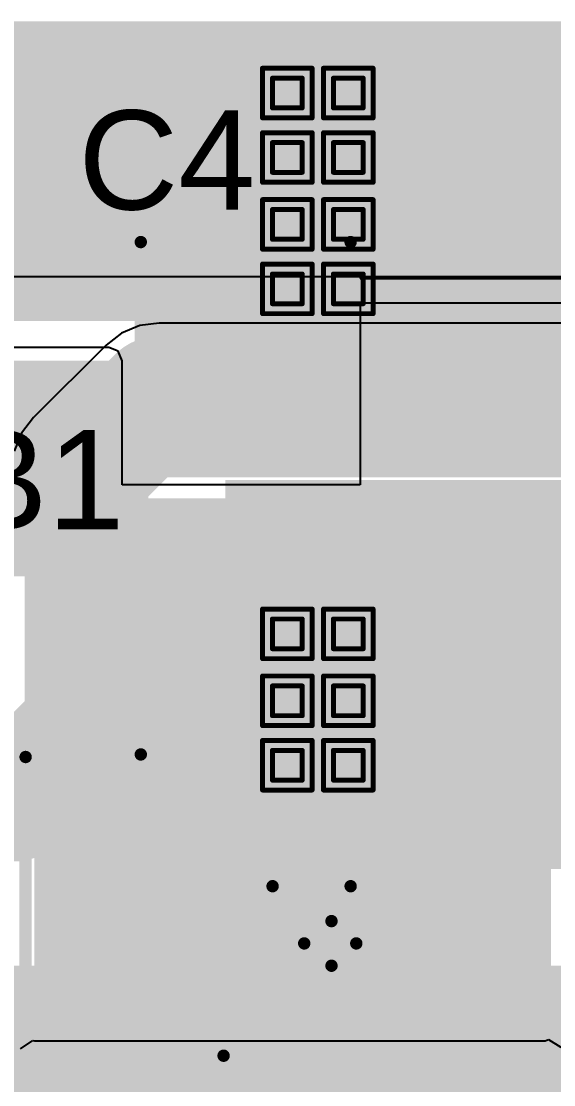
# Model space of a CAD drawing. Header units: inches. Extents: x -0.3 to 9.9, y -0.4 to 5.
# Drawn here: x 1.7877 to 2.0025, y 2.3439 to 2.7729 of the extents above; entities that cross this region are included whole.
import ezdxf

# ---------------------------------------------------------------- set-up
doc = ezdxf.new("R2010")
doc.units = ezdxf.units.IN
doc.header["$MEASUREMENT"] = 0
for name, color, linetype in [('Board Outline', 216, 'Continuous'), ('Bottom Layer', 5, 'Continuous'), ('Bottom Solder', 6, 'Continuous'), ('Drill Drawing', 1, 'Continuous'), ('Top Layer', 1, 'Continuous'), ('Top Overlay', 2, 'Continuous'), ('Top Paste', 8, 'Continuous'), ('Top Solder', 216, 'Continuous'), ('Via Holes', 16, 'Continuous')]:
    doc.layers.add(name, color=color, linetype=linetype)
doc.styles.add('Arial', font='', dxfattribs={"height": 0.2})
doc.styles.get('Arial').set_extended_font_data('Arial')

# ---------------------------------------------------------------- blocks, each defined once
blk = doc.blocks.new('SMA_40')
at = {"layer": 'Top Layer'}
for points in [[(-0.12795, 0.03346), (-0.02953, 0.03346), (-0.02953, -0.03346), (-0.12795, -0.03346)], [(0.02953, 0.03346), (0.12795, 0.03346), (0.12795, -0.03346), (0.02953, -0.03346)]]:
    blk.add_hatch(color=1, dxfattribs=at).paths.add_polyline_path(points)
at = {"layer": 'Top Overlay'}
for points in [[(-0.175, -0.05597), (-0.12906, -0.05597), (-0.12906, 0.05598), (-0.175, 0.05598)], [(-0.12992, 0.03638), (-0.1022, 0.03638), (-0.1022, 0.05598), (-0.12992, 0.05598)], [(-0.12992, -0.05598), (-0.1022, -0.05598), (-0.1022, -0.03638), (-0.12992, -0.03638)]]:
    blk.add_hatch(color=2, dxfattribs=at).paths.add_polyline_path(points)
at = {"layer": 'Top Paste'}
for points in [[(-0.12795, 0.03346), (-0.02953, 0.03346), (-0.02953, -0.03346), (-0.12795, -0.03346)], [(0.02953, 0.03346), (0.12795, 0.03346), (0.12795, -0.03346), (0.02953, -0.03346)]]:
    blk.add_hatch(color=8, dxfattribs=at).paths.add_polyline_path(points)
at = {"layer": 'Top Solder'}
for points in [[(-0.13195, 0.03746), (-0.02553, 0.03746), (-0.02553, -0.03746), (-0.13195, -0.03746)], [(0.02553, 0.03746), (0.13195, 0.03746), (0.13195, -0.03746), (0.02553, -0.03746)]]:
    blk.add_hatch(color=216, dxfattribs=at).paths.add_polyline_path(points)
at = {"layer": 'Top Overlay', "const_width": 0.005}
for points in [[(-0.10465, 0.05345), (0.08115, 0.05345)], [(0.08115, 0.05345), (0.08115, 0.03985)], [(0.08115, -0.03985), (0.08115, -0.05345)], [(-0.10465, -0.05345), (0.08115, -0.05345)]]:
    blk.add_lwpolyline(points, dxfattribs=at)
at = {"layer": 'Top Overlay', "const_width": 0.0025}
for points in [[(-0.1059, 0.05345, 1), (-0.1034, 0.05345, 1)], [(0.0799, 0.05345, 1), (0.0824, 0.05345, 1)], [(0.0799, 0.05345, 1), (0.0824, 0.05345, 1)], [(0.0799, 0.03985, 1), (0.0824, 0.03985, 1)], [(0.0799, -0.03985, 1), (0.0824, -0.03985, 1)], [(-0.1059, -0.05345, 1), (-0.1034, -0.05345, 1)], [(0.0799, -0.05345, 1), (0.0824, -0.05345, 1)], [(0.0799, -0.05345, 1), (0.0824, -0.05345, 1)]]:
    blk.add_lwpolyline(points, format="xyb", close=True, dxfattribs=at)
blk = doc.blocks.new('C____D_211')
at = {"layer": 'Top Layer'}
for points in [[(-0.16732, 0.05709), (-0.07283, 0.05709), (-0.07283, -0.05709), (-0.16732, -0.05709)], [(0.07283, 0.05709), (0.16732, 0.05709), (0.16732, -0.05709), (0.07283, -0.05709)]]:
    blk.add_hatch(color=1, dxfattribs=at).paths.add_polyline_path(points)
at = {"layer": 'Top Paste'}
for points in [[(-0.16732, 0.05709), (-0.07283, 0.05709), (-0.07283, -0.05709), (-0.16732, -0.05709)], [(0.07283, 0.05709), (0.16732, 0.05709), (0.16732, -0.05709), (0.07283, -0.05709)]]:
    blk.add_hatch(color=8, dxfattribs=at).paths.add_polyline_path(points)
at = {"layer": 'Top Solder'}
for points in [[(-0.17132, 0.06109), (-0.06883, 0.06109), (-0.06883, -0.06109), (-0.17132, -0.06109)], [(0.06883, 0.06109), (0.17132, 0.06109), (0.17132, -0.06109), (0.06883, -0.06109)]]:
    blk.add_hatch(color=216, dxfattribs=at).paths.add_polyline_path(points)
at = {"layer": 'Top Overlay', "const_width": 0.005}
for points in [[(-0.177, 0.099), (-0.177, 0.07)], [(-0.16, 0.084), (-0.193, 0.084)], [(-0.1437, 0.08465), (-0.1437, 0.0673)], [(0.1437, 0.08465), (-0.1437, 0.08465)], [(0.1437, 0.08465), (0.1437, 0.0673)], [(-0.1437, -0.0673), (-0.1437, -0.08465)], [(0.1437, -0.0673), (0.1437, -0.08465)], [(0.1437, -0.08465), (-0.1437, -0.08465)]]:
    blk.add_lwpolyline(points, dxfattribs=at)
at = {"layer": 'Top Overlay', "const_width": 0.0025}
for points in [[(-0.17825, 0.099, 1), (-0.17575, 0.099, 1)], [(-0.19425, 0.084, 1), (-0.19175, 0.084, 1)], [(-0.16125, 0.084, 1), (-0.15875, 0.084, 1)], [(-0.14495, 0.08465, 1), (-0.14245, 0.08465, 1)], [(-0.14495, 0.08465, 1), (-0.14245, 0.08465, 1)], [(0.14245, 0.08465, 1), (0.14495, 0.08465, 1)], [(0.14245, 0.08465, 1), (0.14495, 0.08465, 1)], [(-0.17825, 0.07, 1), (-0.17575, 0.07, 1)], [(-0.14495, 0.0673, 1), (-0.14245, 0.0673, 1)], [(0.14245, 0.0673, 1), (0.14495, 0.0673, 1)], [(-0.14495, -0.0673, 1), (-0.14245, -0.0673, 1)], [(0.14245, -0.0673, 1), (0.14495, -0.0673, 1)], [(-0.14495, -0.08465, 1), (-0.14245, -0.08465, 1)], [(-0.14495, -0.08465, 1), (-0.14245, -0.08465, 1)], [(0.14245, -0.08465, 1), (0.14495, -0.08465, 1)], [(0.14245, -0.08465, 1), (0.14495, -0.08465, 1)]]:
    blk.add_lwpolyline(points, format="xyb", close=True, dxfattribs=at)
blk = doc.blocks.new('20SVPF120M_213')
at = {"layer": 'Top Layer'}
for points in [[(-0.17913, 0.0315), (-0.04134, 0.0315), (-0.04134, -0.0315), (-0.17913, -0.0315)], [(0.04134, 0.0315), (0.17913, 0.0315), (0.17913, -0.0315), (0.04134, -0.0315)]]:
    blk.add_hatch(color=1, dxfattribs=at).paths.add_polyline_path(points)
at = {"layer": 'Top Paste'}
for points in [[(-0.17913, 0.0315), (-0.04134, 0.0315), (-0.04134, -0.0315), (-0.17913, -0.0315)], [(0.04134, 0.0315), (0.17913, 0.0315), (0.17913, -0.0315), (0.04134, -0.0315)]]:
    blk.add_hatch(color=8, dxfattribs=at).paths.add_polyline_path(points)
at = {"layer": 'Top Solder'}
for points in [[(-0.18313, 0.0355), (-0.03734, 0.0355), (-0.03734, -0.0355), (-0.18313, -0.0355)], [(0.03734, 0.0355), (0.18313, 0.0355), (0.18313, -0.0355), (0.03734, -0.0355)]]:
    blk.add_hatch(color=216, dxfattribs=at).paths.add_polyline_path(points)
at = {"layer": 'Top Overlay', "const_width": 0.005}
for points in [[(-0.07677, 0.12992), (-0.12992, 0.07677)], [(-0.07677, 0.12992), (0.12992, 0.12992)], [(0.12992, 0.12992), (0.12992, 0.04528)], [(-0.12992, 0.07677), (-0.12992, 0.04528)], [(-0.153, 0.064), (-0.153, 0.043)], [(-0.162, 0.053), (-0.144, 0.053)], [(-0.12992, -0.04528), (-0.12992, -0.07677)], [(0.12992, -0.04528), (0.12992, -0.12992)], [(-0.12992, -0.07677), (-0.07677, -0.12992)], [(-0.07677, -0.12992), (0.12992, -0.12992)]]:
    blk.add_lwpolyline(points, dxfattribs=at)
at = {"layer": 'Top Overlay', "const_width": 0.0025}
for points in [[(-0.07802, 0.12992, 1), (-0.07552, 0.12992, 1)], [(-0.07802, 0.12992, 1), (-0.07552, 0.12992, 1)], [(0.12867, 0.12992, 1), (0.13117, 0.12992, 1)], [(0.12867, 0.12992, 1), (0.13117, 0.12992, 1)], [(-0.13117, 0.07677, 1), (-0.12867, 0.07677, 1)], [(-0.13117, 0.07677, 1), (-0.12867, 0.07677, 1)], [(-0.15425, 0.064, 1), (-0.15175, 0.064, 1)], [(-0.16325, 0.053, 1), (-0.16075, 0.053, 1)], [(-0.14525, 0.053, 1), (-0.14275, 0.053, 1)], [(-0.13117, 0.04528, 1), (-0.12867, 0.04528, 1)], [(0.12867, 0.04528, 1), (0.13117, 0.04528, 1)], [(-0.15425, 0.043, 1), (-0.15175, 0.043, 1)], [(-0.13117, -0.04528, 1), (-0.12867, -0.04528, 1)], [(0.12867, -0.04528, 1), (0.13117, -0.04528, 1)], [(-0.13117, -0.07677, 1), (-0.12867, -0.07677, 1)], [(-0.13117, -0.07677, 1), (-0.12867, -0.07677, 1)], [(-0.07802, -0.12992, 1), (-0.07552, -0.12992, 1)], [(-0.07802, -0.12992, 1), (-0.07552, -0.12992, 1)], [(0.12867, -0.12992, 1), (0.13117, -0.12992, 1)], [(0.12867, -0.12992, 1), (0.13117, -0.12992, 1)]]:
    blk.add_lwpolyline(points, format="xyb", close=True, dxfattribs=at)

msp = doc.modelspace()

# ---------------------------------------------------------------- hatches: boundary and pattern name
at = {"layer": 'Bottom Layer'}
for points in [[(1.571, 2.652), (2.375, 2.652), (2.375, 2.76295), (1.571, 2.76295)], [(1.627, 2.65405), (2.083, 2.65405), (2.083, 2.722), (1.627, 2.722)], [(1.87, 2.52295), (2.40668, 2.52295), (2.40668, 2.58795), (1.87, 2.58795)], [(1.87, 2.431), (2.40668, 2.431), (2.40668, 2.55495), (1.87, 2.55495)], [(1.621, 2.336), (2.157, 2.336), (2.157, 2.392), (1.621, 2.392)]]:
    msp.add_hatch(color=5, dxfattribs=at).paths.add_polyline_path(points)
h = msp.add_hatch(color=5, dxfattribs=at)
edge = h.paths.add_edge_path()
edge.add_arc((1.895, 2.744), 0.01181, 0, 360)
h = msp.add_hatch(color=5, dxfattribs=at)
edge = h.paths.add_edge_path()
edge.add_arc((1.9196, 2.744), 0.01181, 0, 360)
h = msp.add_hatch(color=5, dxfattribs=at)
edge = h.paths.add_edge_path()
edge.add_arc((1.895, 2.718), 0.01181, 0, 360)
h = msp.add_hatch(color=5, dxfattribs=at)
edge = h.paths.add_edge_path()
edge.add_arc((1.9196, 2.718), 0.01181, 0, 360)
h = msp.add_hatch(color=5, dxfattribs=at)
edge = h.paths.add_edge_path()
edge.add_arc((1.895, 2.691), 0.01181, 0, 360)
h = msp.add_hatch(color=5, dxfattribs=at)
edge = h.paths.add_edge_path()
edge.add_arc((1.9196, 2.691), 0.01181, 0, 360)
h = msp.add_hatch(color=5, dxfattribs=at)
edge = h.paths.add_edge_path()
edge.add_arc((1.895, 2.665), 0.01181, 0, 360)
h = msp.add_hatch(color=5, dxfattribs=at)
edge = h.paths.add_edge_path()
edge.add_arc((1.9196, 2.665), 0.01181, 0, 360)
h = msp.add_hatch(color=5, dxfattribs=at)
edge = h.paths.add_edge_path()
edge.add_arc((1.895, 2.52582), 0.01181, 0, 360)
h = msp.add_hatch(color=5, dxfattribs=at)
edge = h.paths.add_edge_path()
edge.add_arc((1.9196, 2.52582), 0.01181, 0, 360)
h = msp.add_hatch(color=5, dxfattribs=at)
edge = h.paths.add_edge_path()
edge.add_arc((1.895, 2.49882), 0.01181, 0, 360)
h = msp.add_hatch(color=5, dxfattribs=at)
edge = h.paths.add_edge_path()
edge.add_arc((1.9196, 2.49882), 0.01181, 0, 360)
h = msp.add_hatch(color=5, dxfattribs=at)
edge = h.paths.add_edge_path()
edge.add_arc((1.895, 2.47282), 0.01181, 0, 360)
h = msp.add_hatch(color=5, dxfattribs=at)
edge = h.paths.add_edge_path()
edge.add_arc((1.9196, 2.47282), 0.01181, 0, 360)
at = {"layer": 'Bottom Solder'}
h = msp.add_hatch(color=6, dxfattribs=at)
edge = h.paths.add_edge_path()
edge.add_arc((1.895, 2.744), 0.00591, 0, 360)
h = msp.add_hatch(color=6, dxfattribs=at)
edge = h.paths.add_edge_path()
edge.add_arc((1.9196, 2.744), 0.00591, 0, 360)
h = msp.add_hatch(color=6, dxfattribs=at)
edge = h.paths.add_edge_path()
edge.add_arc((1.895, 2.718), 0.00591, 0, 360)
h = msp.add_hatch(color=6, dxfattribs=at)
edge = h.paths.add_edge_path()
edge.add_arc((1.9196, 2.718), 0.00591, 0, 360)
h = msp.add_hatch(color=6, dxfattribs=at)
edge = h.paths.add_edge_path()
edge.add_arc((1.895, 2.691), 0.00591, 0, 360)
h = msp.add_hatch(color=6, dxfattribs=at)
edge = h.paths.add_edge_path()
edge.add_arc((1.9196, 2.691), 0.00591, 0, 360)
h = msp.add_hatch(color=6, dxfattribs=at)
edge = h.paths.add_edge_path()
edge.add_arc((1.895, 2.665), 0.00591, 0, 360)
h = msp.add_hatch(color=6, dxfattribs=at)
edge = h.paths.add_edge_path()
edge.add_arc((1.9196, 2.665), 0.00591, 0, 360)
h = msp.add_hatch(color=6, dxfattribs=at)
edge = h.paths.add_edge_path()
edge.add_arc((1.895, 2.52582), 0.00591, 0, 360)
h = msp.add_hatch(color=6, dxfattribs=at)
edge = h.paths.add_edge_path()
edge.add_arc((1.9196, 2.52582), 0.00591, 0, 360)
h = msp.add_hatch(color=6, dxfattribs=at)
edge = h.paths.add_edge_path()
edge.add_arc((1.895, 2.49882), 0.00591, 0, 360)
h = msp.add_hatch(color=6, dxfattribs=at)
edge = h.paths.add_edge_path()
edge.add_arc((1.9196, 2.49882), 0.00591, 0, 360)
h = msp.add_hatch(color=6, dxfattribs=at)
edge = h.paths.add_edge_path()
edge.add_arc((1.895, 2.47282), 0.00591, 0, 360)
h = msp.add_hatch(color=6, dxfattribs=at)
edge = h.paths.add_edge_path()
edge.add_arc((1.9196, 2.47282), 0.00591, 0, 360)
at = {"layer": 'Top Layer'}
for points in [[(0.15397, 2.69695), (1.85, 2.69695), (1.85, 2.75995), (0.15397, 2.75995)], [(1.834, 2.58895), (2.082, 2.58895), (2.082, 2.75995), (1.834, 2.75995)], [(1, 2.652), (1.849, 2.652), (1.849, 2.70995), (1, 2.70995)], [(1.66, 2.549), (1.823, 2.549), (1.823, 2.636), (1.66, 2.636)], [(1.793, 2.367), (1.881, 2.367), (1.881, 2.58052), (1.793, 2.58052)], [(1.873, 2.458), (2.054, 2.458), (2.054, 2.58052), (1.873, 2.58052)], [(1.874, 2.367), (1.999, 2.367), (1.999, 2.533), (1.874, 2.533)]]:
    msp.add_hatch(color=1, dxfattribs=at).paths.add_polyline_path(points)
h = msp.add_hatch(color=1, dxfattribs=at)
edge = h.paths.add_edge_path()
edge.add_arc((1.895, 2.744), 0.01181, 0, 360)
h = msp.add_hatch(color=1, dxfattribs=at)
edge = h.paths.add_edge_path()
edge.add_arc((1.9196, 2.744), 0.01181, 0, 360)
h = msp.add_hatch(color=1, dxfattribs=at)
edge = h.paths.add_edge_path()
edge.add_arc((1.895, 2.718), 0.01181, 0, 360)
h = msp.add_hatch(color=1, dxfattribs=at)
edge = h.paths.add_edge_path()
edge.add_arc((1.9196, 2.718), 0.01181, 0, 360)
h = msp.add_hatch(color=1, dxfattribs=at)
edge = h.paths.add_edge_path()
edge.add_arc((1.895, 2.691), 0.01181, 0, 360)
h = msp.add_hatch(color=1, dxfattribs=at)
edge = h.paths.add_edge_path()
edge.add_arc((1.9196, 2.691), 0.01181, 0, 360)
h = msp.add_hatch(color=1, dxfattribs=at)
edge = h.paths.add_edge_path()
edge.add_arc((1.895, 2.665), 0.01181, 0, 360)
h = msp.add_hatch(color=1, dxfattribs=at)
edge = h.paths.add_edge_path()
edge.add_arc((1.9196, 2.665), 0.01181, 0, 360)
h = msp.add_hatch(color=1, dxfattribs=at)
edge = h.paths.add_edge_path()
edge.add_arc((1.895, 2.52582), 0.01181, 0, 360)
h = msp.add_hatch(color=1, dxfattribs=at)
edge = h.paths.add_edge_path()
edge.add_arc((1.9196, 2.52582), 0.01181, 0, 360)
h = msp.add_hatch(color=1, dxfattribs=at)
edge = h.paths.add_edge_path()
edge.add_arc((1.895, 2.49882), 0.01181, 0, 360)
h = msp.add_hatch(color=1, dxfattribs=at)
edge = h.paths.add_edge_path()
edge.add_arc((1.9196, 2.49882), 0.01181, 0, 360)
h = msp.add_hatch(color=1, dxfattribs=at)
edge = h.paths.add_edge_path()
edge.add_arc((1.895, 2.47282), 0.01181, 0, 360)
h = msp.add_hatch(color=1, dxfattribs=at)
edge = h.paths.add_edge_path()
edge.add_arc((1.9196, 2.47282), 0.01181, 0, 360)
at = {"layer": 'Top Solder'}
h = msp.add_hatch(color=216, dxfattribs=at)
edge = h.paths.add_edge_path()
edge.add_arc((1.895, 2.744), 0.00591, 0, 360)
h = msp.add_hatch(color=216, dxfattribs=at)
edge = h.paths.add_edge_path()
edge.add_arc((1.9196, 2.744), 0.00591, 0, 360)
h = msp.add_hatch(color=216, dxfattribs=at)
edge = h.paths.add_edge_path()
edge.add_arc((1.895, 2.718), 0.00591, 0, 360)
h = msp.add_hatch(color=216, dxfattribs=at)
edge = h.paths.add_edge_path()
edge.add_arc((1.9196, 2.718), 0.00591, 0, 360)
h = msp.add_hatch(color=216, dxfattribs=at)
edge = h.paths.add_edge_path()
edge.add_arc((1.895, 2.691), 0.00591, 0, 360)
h = msp.add_hatch(color=216, dxfattribs=at)
edge = h.paths.add_edge_path()
edge.add_arc((1.9196, 2.691), 0.00591, 0, 360)
h = msp.add_hatch(color=216, dxfattribs=at)
edge = h.paths.add_edge_path()
edge.add_arc((1.895, 2.665), 0.00591, 0, 360)
h = msp.add_hatch(color=216, dxfattribs=at)
edge = h.paths.add_edge_path()
edge.add_arc((1.9196, 2.665), 0.00591, 0, 360)
h = msp.add_hatch(color=216, dxfattribs=at)
edge = h.paths.add_edge_path()
edge.add_arc((1.895, 2.52582), 0.00591, 0, 360)
h = msp.add_hatch(color=216, dxfattribs=at)
edge = h.paths.add_edge_path()
edge.add_arc((1.9196, 2.52582), 0.00591, 0, 360)
h = msp.add_hatch(color=216, dxfattribs=at)
edge = h.paths.add_edge_path()
edge.add_arc((1.895, 2.49882), 0.00591, 0, 360)
h = msp.add_hatch(color=216, dxfattribs=at)
edge = h.paths.add_edge_path()
edge.add_arc((1.9196, 2.49882), 0.00591, 0, 360)
h = msp.add_hatch(color=216, dxfattribs=at)
edge = h.paths.add_edge_path()
edge.add_arc((1.895, 2.47282), 0.00591, 0, 360)
h = msp.add_hatch(color=216, dxfattribs=at)
edge = h.paths.add_edge_path()
edge.add_arc((1.9196, 2.47282), 0.00591, 0, 360)
at = {"layer": 'Via Holes'}
h = msp.add_hatch(color=7, dxfattribs=at)
edge = h.paths.add_edge_path()
edge.add_arc((1.895, 2.744), 0.00591, 0, 360)
h = msp.add_hatch(color=7, dxfattribs=at)
edge = h.paths.add_edge_path()
edge.add_arc((1.9196, 2.744), 0.00591, 0, 360)
h = msp.add_hatch(color=7, dxfattribs=at)
edge = h.paths.add_edge_path()
edge.add_arc((1.895, 2.718), 0.00591, 0, 360)
h = msp.add_hatch(color=7, dxfattribs=at)
edge = h.paths.add_edge_path()
edge.add_arc((1.9196, 2.718), 0.00591, 0, 360)
h = msp.add_hatch(color=7, dxfattribs=at)
edge = h.paths.add_edge_path()
edge.add_arc((1.895, 2.691), 0.00591, 0, 360)
h = msp.add_hatch(color=7, dxfattribs=at)
edge = h.paths.add_edge_path()
edge.add_arc((1.9196, 2.691), 0.00591, 0, 360)
h = msp.add_hatch(color=7, dxfattribs=at)
edge = h.paths.add_edge_path()
edge.add_arc((1.895, 2.665), 0.00591, 0, 360)
h = msp.add_hatch(color=7, dxfattribs=at)
edge = h.paths.add_edge_path()
edge.add_arc((1.9196, 2.665), 0.00591, 0, 360)
h = msp.add_hatch(color=7, dxfattribs=at)
edge = h.paths.add_edge_path()
edge.add_arc((1.895, 2.52582), 0.00591, 0, 360)
h = msp.add_hatch(color=7, dxfattribs=at)
edge = h.paths.add_edge_path()
edge.add_arc((1.9196, 2.52582), 0.00591, 0, 360)
h = msp.add_hatch(color=7, dxfattribs=at)
edge = h.paths.add_edge_path()
edge.add_arc((1.895, 2.49882), 0.00591, 0, 360)
h = msp.add_hatch(color=7, dxfattribs=at)
edge = h.paths.add_edge_path()
edge.add_arc((1.9196, 2.49882), 0.00591, 0, 360)
h = msp.add_hatch(color=7, dxfattribs=at)
edge = h.paths.add_edge_path()
edge.add_arc((1.895, 2.47282), 0.00591, 0, 360)
h = msp.add_hatch(color=7, dxfattribs=at)
edge = h.paths.add_edge_path()
edge.add_arc((1.9196, 2.47282), 0.00591, 0, 360)

# ---------------------------------------------------------------- linework, layer by layer
at = {"layer": 'Board Outline', "const_width": 0.01}
msp.add_lwpolyline([(-0.11718, 2.76795), (4.62523, 2.76795)], dxfattribs=at)
at = {"layer": 'Bottom Layer'}
for p, q in [((1.47906, 2.67), (3.41771, 2.67)), ((1.82816, 2.64715), (1.82189, 2.64234)), ((1.83546, 2.65018), (1.82816, 2.64715)), ((1.84329, 2.65121), (1.83546, 2.65018)), ((3.10182, 2.65121), (1.84329, 2.65121)), ((1.84329, 2.65121), (1.84329, 2.65121)), ((1.82189, 2.64234), (1.7926, 2.61306)), ((1.82189, 2.64234), (1.82189, 2.64234)), ((1.7926, 2.61306), (1.7878, 2.60679)), ((1.7878, 2.60679), (1.78477, 2.59949))]:
    msp.add_line(p, q, dxfattribs=at)
at = {"layer": 'Bottom Layer', "const_width": 0.05}
for points in [[(1.814, 2.59166), (1.84329, 2.62095)], [(1.84329, 2.62095), (3.10182, 2.62095)], [(1.814, 2.48829), (1.814, 2.59166)], [(1.78471, 2.459), (1.814, 2.48829)], [(1.58425, 2.459), (1.78471, 2.459)]]:
    msp.add_lwpolyline(points, dxfattribs=at)
at = {"layer": 'Bottom Layer', "const_width": 0.025}
for points in [[(1.83079, 2.62095, 1), (1.85579, 2.62095, 1)], [(1.83079, 2.62095, 1), (1.85579, 2.62095, 1)], [(1.8015, 2.59166, 1), (1.8265, 2.59166, 1)], [(1.8015, 2.59166, 1), (1.8265, 2.59166, 1)], [(1.8015, 2.48829, 1), (1.8265, 2.48829, 1)], [(1.8015, 2.48829, 1), (1.8265, 2.48829, 1)], [(1.77221, 2.459, 1), (1.79721, 2.459, 1)], [(1.77221, 2.459, 1), (1.79721, 2.459, 1)]]:
    msp.add_lwpolyline(points, format="xyb", close=True, dxfattribs=at)
at = {"layer": 'Drill Drawing', "const_width": 0.002}
for points in [[(1.885, 2.754), (1.905, 2.754)], [(1.885, 2.734), (1.885, 2.754)], [(1.905, 2.734), (1.905, 2.754)], [(1.9096, 2.754), (1.9296, 2.754)], [(1.9096, 2.734), (1.9096, 2.754)], [(1.9296, 2.734), (1.9296, 2.754)], [(1.889, 2.75), (1.901, 2.75)], [(1.889, 2.738), (1.889, 2.75)], [(1.901, 2.738), (1.901, 2.75)], [(1.9136, 2.75), (1.9256, 2.75)], [(1.9136, 2.738), (1.9136, 2.75)], [(1.9256, 2.738), (1.9256, 2.75)], [(1.889, 2.738), (1.901, 2.738)], [(1.9136, 2.738), (1.9256, 2.738)], [(1.885, 2.734), (1.905, 2.734)], [(1.9096, 2.734), (1.9296, 2.734)], [(1.885, 2.728), (1.905, 2.728)], [(1.885, 2.708), (1.885, 2.728)], [(1.905, 2.708), (1.905, 2.728)], [(1.9096, 2.728), (1.9296, 2.728)], [(1.9096, 2.708), (1.9096, 2.728)], [(1.9296, 2.708), (1.9296, 2.728)], [(1.889, 2.724), (1.901, 2.724)], [(1.889, 2.712), (1.889, 2.724)], [(1.901, 2.712), (1.901, 2.724)], [(1.9136, 2.724), (1.9256, 2.724)], [(1.9136, 2.712), (1.9136, 2.724)], [(1.9256, 2.712), (1.9256, 2.724)], [(1.889, 2.712), (1.901, 2.712)], [(1.9136, 2.712), (1.9256, 2.712)], [(1.885, 2.708), (1.905, 2.708)], [(1.9096, 2.708), (1.9296, 2.708)], [(1.885, 2.701), (1.905, 2.701)], [(1.885, 2.681), (1.885, 2.701)], [(1.905, 2.681), (1.905, 2.701)], [(1.9096, 2.701), (1.9296, 2.701)], [(1.9096, 2.681), (1.9096, 2.701)], [(1.9296, 2.681), (1.9296, 2.701)], [(1.889, 2.697), (1.901, 2.697)], [(1.889, 2.685), (1.889, 2.697)], [(1.901, 2.685), (1.901, 2.697)], [(1.9136, 2.697), (1.9256, 2.697)], [(1.9136, 2.685), (1.9136, 2.697)], [(1.9256, 2.685), (1.9256, 2.697)], [(1.889, 2.685), (1.901, 2.685)], [(1.9136, 2.685), (1.9256, 2.685)], [(1.885, 2.681), (1.905, 2.681)], [(1.9096, 2.681), (1.9296, 2.681)], [(1.885, 2.675), (1.905, 2.675)], [(1.885, 2.655), (1.885, 2.675)], [(1.905, 2.655), (1.905, 2.675)], [(1.9096, 2.675), (1.9296, 2.675)], [(1.9096, 2.655), (1.9096, 2.675)], [(1.9296, 2.655), (1.9296, 2.675)], [(1.889, 2.671), (1.901, 2.671)], [(1.889, 2.659), (1.889, 2.671)], [(1.901, 2.659), (1.901, 2.671)], [(1.9136, 2.671), (1.9256, 2.671)], [(1.9136, 2.659), (1.9136, 2.671)], [(1.9256, 2.659), (1.9256, 2.671)], [(1.889, 2.659), (1.901, 2.659)], [(1.9136, 2.659), (1.9256, 2.659)], [(1.885, 2.655), (1.905, 2.655)], [(1.9096, 2.655), (1.9296, 2.655)], [(1.885, 2.53582), (1.905, 2.53582)], [(1.885, 2.51582), (1.885, 2.53582)], [(1.905, 2.51582), (1.905, 2.53582)], [(1.9096, 2.53582), (1.9296, 2.53582)], [(1.9096, 2.51582), (1.9096, 2.53582)], [(1.9296, 2.51582), (1.9296, 2.53582)], [(1.889, 2.53182), (1.901, 2.53182)], [(1.889, 2.51982), (1.889, 2.53182)], [(1.901, 2.51982), (1.901, 2.53182)], [(1.9136, 2.53182), (1.9256, 2.53182)], [(1.9136, 2.51982), (1.9136, 2.53182)], [(1.9256, 2.51982), (1.9256, 2.53182)], [(1.889, 2.51982), (1.901, 2.51982)], [(1.9136, 2.51982), (1.9256, 2.51982)], [(1.885, 2.51582), (1.905, 2.51582)], [(1.9096, 2.51582), (1.9296, 2.51582)], [(1.885, 2.50882), (1.905, 2.50882)], [(1.885, 2.48882), (1.885, 2.50882)], [(1.905, 2.48882), (1.905, 2.50882)], [(1.9096, 2.50882), (1.9296, 2.50882)], [(1.9096, 2.48882), (1.9096, 2.50882)], [(1.9296, 2.48882), (1.9296, 2.50882)], [(1.889, 2.50482), (1.901, 2.50482)], [(1.889, 2.49282), (1.889, 2.50482)], [(1.901, 2.49282), (1.901, 2.50482)], [(1.9136, 2.50482), (1.9256, 2.50482)], [(1.9136, 2.49282), (1.9136, 2.50482)], [(1.9256, 2.49282), (1.9256, 2.50482)], [(1.889, 2.49282), (1.901, 2.49282)], [(1.9136, 2.49282), (1.9256, 2.49282)], [(1.885, 2.48882), (1.905, 2.48882)], [(1.9096, 2.48882), (1.9296, 2.48882)], [(1.885, 2.48282), (1.905, 2.48282)], [(1.885, 2.46282), (1.885, 2.48282)], [(1.889, 2.47882), (1.901, 2.47882)], [(1.889, 2.46682), (1.889, 2.47882)], [(1.901, 2.46682), (1.901, 2.47882)], [(1.905, 2.46282), (1.905, 2.48282)], [(1.9096, 2.48282), (1.9296, 2.48282)], [(1.9096, 2.46282), (1.9096, 2.48282)], [(1.9136, 2.47882), (1.9256, 2.47882)], [(1.9136, 2.46682), (1.9136, 2.47882)], [(1.9256, 2.46682), (1.9256, 2.47882)], [(1.9296, 2.46282), (1.9296, 2.48282)], [(1.889, 2.46682), (1.901, 2.46682)], [(1.9136, 2.46682), (1.9256, 2.46682)], [(1.885, 2.46282), (1.905, 2.46282)], [(1.9096, 2.46282), (1.9296, 2.46282)]]:
    msp.add_lwpolyline(points, dxfattribs=at)
at = {"layer": 'Drill Drawing', "const_width": 0.001}
for points in [[(1.8845, 2.754, 1), (1.8855, 2.754, 1)], [(1.8845, 2.754, 1), (1.8855, 2.754, 1)], [(1.9045, 2.754, 1), (1.9055, 2.754, 1)], [(1.9045, 2.754, 1), (1.9055, 2.754, 1)], [(1.9091, 2.754, 1), (1.9101, 2.754, 1)], [(1.9091, 2.754, 1), (1.9101, 2.754, 1)], [(1.9291, 2.754, 1), (1.9301, 2.754, 1)], [(1.9291, 2.754, 1), (1.9301, 2.754, 1)], [(1.8885, 2.75, 1), (1.8895, 2.75, 1)], [(1.8885, 2.75, 1), (1.8895, 2.75, 1)], [(1.9005, 2.75, 1), (1.9015, 2.75, 1)], [(1.9005, 2.75, 1), (1.9015, 2.75, 1)], [(1.9131, 2.75, 1), (1.9141, 2.75, 1)], [(1.9131, 2.75, 1), (1.9141, 2.75, 1)], [(1.9251, 2.75, 1), (1.9261, 2.75, 1)], [(1.9251, 2.75, 1), (1.9261, 2.75, 1)], [(1.8885, 2.738, 1), (1.8895, 2.738, 1)], [(1.8885, 2.738, 1), (1.8895, 2.738, 1)], [(1.9005, 2.738, 1), (1.9015, 2.738, 1)], [(1.9005, 2.738, 1), (1.9015, 2.738, 1)], [(1.9131, 2.738, 1), (1.9141, 2.738, 1)], [(1.9131, 2.738, 1), (1.9141, 2.738, 1)], [(1.9251, 2.738, 1), (1.9261, 2.738, 1)], [(1.9251, 2.738, 1), (1.9261, 2.738, 1)], [(1.8845, 2.734, 1), (1.8855, 2.734, 1)], [(1.8845, 2.734, 1), (1.8855, 2.734, 1)], [(1.9045, 2.734, 1), (1.9055, 2.734, 1)], [(1.9045, 2.734, 1), (1.9055, 2.734, 1)], [(1.9091, 2.734, 1), (1.9101, 2.734, 1)], [(1.9091, 2.734, 1), (1.9101, 2.734, 1)], [(1.9291, 2.734, 1), (1.9301, 2.734, 1)], [(1.9291, 2.734, 1), (1.9301, 2.734, 1)], [(1.8845, 2.728, 1), (1.8855, 2.728, 1)], [(1.8845, 2.728, 1), (1.8855, 2.728, 1)], [(1.9045, 2.728, 1), (1.9055, 2.728, 1)], [(1.9045, 2.728, 1), (1.9055, 2.728, 1)], [(1.9091, 2.728, 1), (1.9101, 2.728, 1)], [(1.9091, 2.728, 1), (1.9101, 2.728, 1)], [(1.9291, 2.728, 1), (1.9301, 2.728, 1)], [(1.9291, 2.728, 1), (1.9301, 2.728, 1)], [(1.8885, 2.724, 1), (1.8895, 2.724, 1)], [(1.8885, 2.724, 1), (1.8895, 2.724, 1)], [(1.9005, 2.724, 1), (1.9015, 2.724, 1)], [(1.9005, 2.724, 1), (1.9015, 2.724, 1)], [(1.9131, 2.724, 1), (1.9141, 2.724, 1)], [(1.9131, 2.724, 1), (1.9141, 2.724, 1)], [(1.9251, 2.724, 1), (1.9261, 2.724, 1)], [(1.9251, 2.724, 1), (1.9261, 2.724, 1)], [(1.8885, 2.712, 1), (1.8895, 2.712, 1)], [(1.8885, 2.712, 1), (1.8895, 2.712, 1)], [(1.9005, 2.712, 1), (1.9015, 2.712, 1)], [(1.9005, 2.712, 1), (1.9015, 2.712, 1)], [(1.9131, 2.712, 1), (1.9141, 2.712, 1)], [(1.9131, 2.712, 1), (1.9141, 2.712, 1)], [(1.9251, 2.712, 1), (1.9261, 2.712, 1)], [(1.9251, 2.712, 1), (1.9261, 2.712, 1)], [(1.8845, 2.708, 1), (1.8855, 2.708, 1)], [(1.8845, 2.708, 1), (1.8855, 2.708, 1)], [(1.9045, 2.708, 1), (1.9055, 2.708, 1)], [(1.9045, 2.708, 1), (1.9055, 2.708, 1)], [(1.9091, 2.708, 1), (1.9101, 2.708, 1)], [(1.9091, 2.708, 1), (1.9101, 2.708, 1)], [(1.9291, 2.708, 1), (1.9301, 2.708, 1)], [(1.9291, 2.708, 1), (1.9301, 2.708, 1)], [(1.8845, 2.701, 1), (1.8855, 2.701, 1)], [(1.8845, 2.701, 1), (1.8855, 2.701, 1)], [(1.9045, 2.701, 1), (1.9055, 2.701, 1)], [(1.9045, 2.701, 1), (1.9055, 2.701, 1)], [(1.9091, 2.701, 1), (1.9101, 2.701, 1)], [(1.9091, 2.701, 1), (1.9101, 2.701, 1)], [(1.9291, 2.701, 1), (1.9301, 2.701, 1)], [(1.9291, 2.701, 1), (1.9301, 2.701, 1)], [(1.8885, 2.697, 1), (1.8895, 2.697, 1)], [(1.8885, 2.697, 1), (1.8895, 2.697, 1)], [(1.9005, 2.697, 1), (1.9015, 2.697, 1)], [(1.9005, 2.697, 1), (1.9015, 2.697, 1)], [(1.9131, 2.697, 1), (1.9141, 2.697, 1)], [(1.9131, 2.697, 1), (1.9141, 2.697, 1)], [(1.9251, 2.697, 1), (1.9261, 2.697, 1)], [(1.9251, 2.697, 1), (1.9261, 2.697, 1)], [(1.8885, 2.685, 1), (1.8895, 2.685, 1)], [(1.8885, 2.685, 1), (1.8895, 2.685, 1)], [(1.9005, 2.685, 1), (1.9015, 2.685, 1)], [(1.9005, 2.685, 1), (1.9015, 2.685, 1)], [(1.9131, 2.685, 1), (1.9141, 2.685, 1)], [(1.9131, 2.685, 1), (1.9141, 2.685, 1)], [(1.9251, 2.685, 1), (1.9261, 2.685, 1)], [(1.9251, 2.685, 1), (1.9261, 2.685, 1)], [(1.8845, 2.681, 1), (1.8855, 2.681, 1)], [(1.8845, 2.681, 1), (1.8855, 2.681, 1)], [(1.9045, 2.681, 1), (1.9055, 2.681, 1)], [(1.9045, 2.681, 1), (1.9055, 2.681, 1)], [(1.9091, 2.681, 1), (1.9101, 2.681, 1)], [(1.9091, 2.681, 1), (1.9101, 2.681, 1)], [(1.9291, 2.681, 1), (1.9301, 2.681, 1)], [(1.9291, 2.681, 1), (1.9301, 2.681, 1)], [(1.8845, 2.675, 1), (1.8855, 2.675, 1)], [(1.8845, 2.675, 1), (1.8855, 2.675, 1)], [(1.9045, 2.675, 1), (1.9055, 2.675, 1)], [(1.9045, 2.675, 1), (1.9055, 2.675, 1)], [(1.9091, 2.675, 1), (1.9101, 2.675, 1)], [(1.9091, 2.675, 1), (1.9101, 2.675, 1)], [(1.9291, 2.675, 1), (1.9301, 2.675, 1)], [(1.9291, 2.675, 1), (1.9301, 2.675, 1)], [(1.8885, 2.671, 1), (1.8895, 2.671, 1)], [(1.8885, 2.671, 1), (1.8895, 2.671, 1)], [(1.9005, 2.671, 1), (1.9015, 2.671, 1)], [(1.9005, 2.671, 1), (1.9015, 2.671, 1)], [(1.9131, 2.671, 1), (1.9141, 2.671, 1)], [(1.9131, 2.671, 1), (1.9141, 2.671, 1)], [(1.9251, 2.671, 1), (1.9261, 2.671, 1)], [(1.9251, 2.671, 1), (1.9261, 2.671, 1)], [(1.8885, 2.659, 1), (1.8895, 2.659, 1)], [(1.8885, 2.659, 1), (1.8895, 2.659, 1)], [(1.9005, 2.659, 1), (1.9015, 2.659, 1)], [(1.9005, 2.659, 1), (1.9015, 2.659, 1)], [(1.9131, 2.659, 1), (1.9141, 2.659, 1)], [(1.9131, 2.659, 1), (1.9141, 2.659, 1)], [(1.9251, 2.659, 1), (1.9261, 2.659, 1)], [(1.9251, 2.659, 1), (1.9261, 2.659, 1)], [(1.8845, 2.655, 1), (1.8855, 2.655, 1)], [(1.8845, 2.655, 1), (1.8855, 2.655, 1)], [(1.9045, 2.655, 1), (1.9055, 2.655, 1)], [(1.9045, 2.655, 1), (1.9055, 2.655, 1)], [(1.9091, 2.655, 1), (1.9101, 2.655, 1)], [(1.9091, 2.655, 1), (1.9101, 2.655, 1)], [(1.9291, 2.655, 1), (1.9301, 2.655, 1)], [(1.9291, 2.655, 1), (1.9301, 2.655, 1)], [(1.8845, 2.53582, 1), (1.8855, 2.53582, 1)], [(1.8845, 2.53582, 1), (1.8855, 2.53582, 1)], [(1.9045, 2.53582, 1), (1.9055, 2.53582, 1)], [(1.9045, 2.53582, 1), (1.9055, 2.53582, 1)], [(1.9091, 2.53582, 1), (1.9101, 2.53582, 1)], [(1.9091, 2.53582, 1), (1.9101, 2.53582, 1)], [(1.9291, 2.53582, 1), (1.9301, 2.53582, 1)], [(1.9291, 2.53582, 1), (1.9301, 2.53582, 1)], [(1.8885, 2.53182, 1), (1.8895, 2.53182, 1)], [(1.8885, 2.53182, 1), (1.8895, 2.53182, 1)], [(1.9005, 2.53182, 1), (1.9015, 2.53182, 1)], [(1.9005, 2.53182, 1), (1.9015, 2.53182, 1)], [(1.9131, 2.53182, 1), (1.9141, 2.53182, 1)], [(1.9131, 2.53182, 1), (1.9141, 2.53182, 1)], [(1.9251, 2.53182, 1), (1.9261, 2.53182, 1)], [(1.9251, 2.53182, 1), (1.9261, 2.53182, 1)], [(1.8885, 2.51982, 1), (1.8895, 2.51982, 1)], [(1.8885, 2.51982, 1), (1.8895, 2.51982, 1)], [(1.9005, 2.51982, 1), (1.9015, 2.51982, 1)], [(1.9005, 2.51982, 1), (1.9015, 2.51982, 1)], [(1.9131, 2.51982, 1), (1.9141, 2.51982, 1)], [(1.9131, 2.51982, 1), (1.9141, 2.51982, 1)], [(1.9251, 2.51982, 1), (1.9261, 2.51982, 1)], [(1.9251, 2.51982, 1), (1.9261, 2.51982, 1)], [(1.8845, 2.51582, 1), (1.8855, 2.51582, 1)], [(1.8845, 2.51582, 1), (1.8855, 2.51582, 1)], [(1.9045, 2.51582, 1), (1.9055, 2.51582, 1)], [(1.9045, 2.51582, 1), (1.9055, 2.51582, 1)], [(1.9091, 2.51582, 1), (1.9101, 2.51582, 1)], [(1.9091, 2.51582, 1), (1.9101, 2.51582, 1)], [(1.9291, 2.51582, 1), (1.9301, 2.51582, 1)], [(1.9291, 2.51582, 1), (1.9301, 2.51582, 1)], [(1.8845, 2.50882, 1), (1.8855, 2.50882, 1)], [(1.8845, 2.50882, 1), (1.8855, 2.50882, 1)], [(1.9045, 2.50882, 1), (1.9055, 2.50882, 1)], [(1.9045, 2.50882, 1), (1.9055, 2.50882, 1)], [(1.9091, 2.50882, 1), (1.9101, 2.50882, 1)], [(1.9091, 2.50882, 1), (1.9101, 2.50882, 1)], [(1.9291, 2.50882, 1), (1.9301, 2.50882, 1)], [(1.9291, 2.50882, 1), (1.9301, 2.50882, 1)], [(1.8885, 2.50482, 1), (1.8895, 2.50482, 1)], [(1.8885, 2.50482, 1), (1.8895, 2.50482, 1)], [(1.9005, 2.50482, 1), (1.9015, 2.50482, 1)], [(1.9005, 2.50482, 1), (1.9015, 2.50482, 1)], [(1.9131, 2.50482, 1), (1.9141, 2.50482, 1)], [(1.9131, 2.50482, 1), (1.9141, 2.50482, 1)], [(1.9251, 2.50482, 1), (1.9261, 2.50482, 1)], [(1.9251, 2.50482, 1), (1.9261, 2.50482, 1)], [(1.8885, 2.49282, 1), (1.8895, 2.49282, 1)], [(1.8885, 2.49282, 1), (1.8895, 2.49282, 1)], [(1.9005, 2.49282, 1), (1.9015, 2.49282, 1)], [(1.9005, 2.49282, 1), (1.9015, 2.49282, 1)], [(1.9131, 2.49282, 1), (1.9141, 2.49282, 1)], [(1.9131, 2.49282, 1), (1.9141, 2.49282, 1)], [(1.9251, 2.49282, 1), (1.9261, 2.49282, 1)], [(1.9251, 2.49282, 1), (1.9261, 2.49282, 1)], [(1.8845, 2.48882, 1), (1.8855, 2.48882, 1)], [(1.8845, 2.48882, 1), (1.8855, 2.48882, 1)], [(1.9045, 2.48882, 1), (1.9055, 2.48882, 1)], [(1.9045, 2.48882, 1), (1.9055, 2.48882, 1)], [(1.9091, 2.48882, 1), (1.9101, 2.48882, 1)], [(1.9091, 2.48882, 1), (1.9101, 2.48882, 1)], [(1.9291, 2.48882, 1), (1.9301, 2.48882, 1)], [(1.9291, 2.48882, 1), (1.9301, 2.48882, 1)], [(1.8845, 2.48282, 1), (1.8855, 2.48282, 1)], [(1.8845, 2.48282, 1), (1.8855, 2.48282, 1)], [(1.8885, 2.47882, 1), (1.8895, 2.47882, 1)], [(1.8885, 2.47882, 1), (1.8895, 2.47882, 1)], [(1.9005, 2.47882, 1), (1.9015, 2.47882, 1)], [(1.9005, 2.47882, 1), (1.9015, 2.47882, 1)], [(1.9045, 2.48282, 1), (1.9055, 2.48282, 1)], [(1.9045, 2.48282, 1), (1.9055, 2.48282, 1)], [(1.9091, 2.48282, 1), (1.9101, 2.48282, 1)], [(1.9091, 2.48282, 1), (1.9101, 2.48282, 1)], [(1.9131, 2.47882, 1), (1.9141, 2.47882, 1)], [(1.9131, 2.47882, 1), (1.9141, 2.47882, 1)], [(1.9251, 2.47882, 1), (1.9261, 2.47882, 1)], [(1.9251, 2.47882, 1), (1.9261, 2.47882, 1)], [(1.9291, 2.48282, 1), (1.9301, 2.48282, 1)], [(1.9291, 2.48282, 1), (1.9301, 2.48282, 1)], [(1.8885, 2.46682, 1), (1.8895, 2.46682, 1)], [(1.8885, 2.46682, 1), (1.8895, 2.46682, 1)], [(1.9005, 2.46682, 1), (1.9015, 2.46682, 1)], [(1.9005, 2.46682, 1), (1.9015, 2.46682, 1)], [(1.9131, 2.46682, 1), (1.9141, 2.46682, 1)], [(1.9131, 2.46682, 1), (1.9141, 2.46682, 1)], [(1.9251, 2.46682, 1), (1.9261, 2.46682, 1)], [(1.9251, 2.46682, 1), (1.9261, 2.46682, 1)], [(1.8845, 2.46282, 1), (1.8855, 2.46282, 1)], [(1.8845, 2.46282, 1), (1.8855, 2.46282, 1)], [(1.9045, 2.46282, 1), (1.9055, 2.46282, 1)], [(1.9045, 2.46282, 1), (1.9055, 2.46282, 1)], [(1.9091, 2.46282, 1), (1.9101, 2.46282, 1)], [(1.9091, 2.46282, 1), (1.9101, 2.46282, 1)], [(1.9291, 2.46282, 1), (1.9301, 2.46282, 1)], [(1.9291, 2.46282, 1), (1.9301, 2.46282, 1)]]:
    msp.add_lwpolyline(points, format="xyb", close=True, dxfattribs=at)
at = {"layer": 'Top Layer'}
for p, q in [((1.47906, 2.67), (1.92433, 2.67)), ((1.92433, 2.67), (1.92433, 2.66918)), ((1.92433, 2.66918), (1.96582, 2.66918)), ((1.96582, 2.66918), (2.00732, 2.66918)), ((1.96582, 2.65918), (1.92433, 2.65918)), ((1.92433, 2.65918), (1.92433, 2.58594)), ((2.00732, 2.65918), (1.96582, 2.65918)), ((1.823, 2.64141), (1.66, 2.64141)), ((1.82683, 2.63983), (1.823, 2.64141)), ((1.82841, 2.636), (1.82683, 2.63983)), ((1.82841, 2.58594), (1.82841, 2.636)), ((1.92433, 2.58594), (1.82841, 2.58594)), ((1.78741, 2.35849), (1.79241, 2.36183)), ((1.79241, 2.36183), (1.793, 2.36159)), ((1.793, 2.36159), (1.999, 2.36159)), ((1.999, 2.36159), (2.00033, 2.36214)), ((2.00033, 2.36214), (2.00533, 2.35915))]:
    msp.add_line(p, q, dxfattribs=at)
at = {"layer": 'Top Layer', "const_width": 0.04}
for points in [[(1.96582, 2.66418), (1.96782, 2.66618)], [(1.96582, 2.44371), (1.96782, 2.44571)]]:
    msp.add_lwpolyline(points, dxfattribs=at)
at = {"layer": 'Top Layer', "const_width": 0.02}
for points in [[(1.95782, 2.66618, 1), (1.97782, 2.66618, 1)], [(1.95582, 2.66418, 1), (1.97582, 2.66418, 1)], [(1.95582, 2.44371, 1), (1.97582, 2.44371, 1)], [(1.95782, 2.44571, 1), (1.97782, 2.44571, 1)]]:
    msp.add_lwpolyline(points, format="xyb", close=True, dxfattribs=at)

# ---------------------------------------------------------------- block references
for name, p, rotation in [('20SVPF120M_213', (1.96582, 2.55395), 90), ('SMA_40', (1.736, 2.395), 90), ('C____D_211', (2.013, 2.271), 180)]:
    msp.add_blockref(name, p, dxfattribs=dict(rotation=rotation))

# ---------------------------------------------------------------- texts
at = {"layer": 'Top Overlay', "style": 'Arial'}
for s, p in [('C4', (1.81068, 2.69701)), ('FB1', (1.72689, 2.56801))]:
    msp.add_text(s, height=0.04, dxfattribs=at).set_placement(p)

doc.saveas('drawing.dxf')
